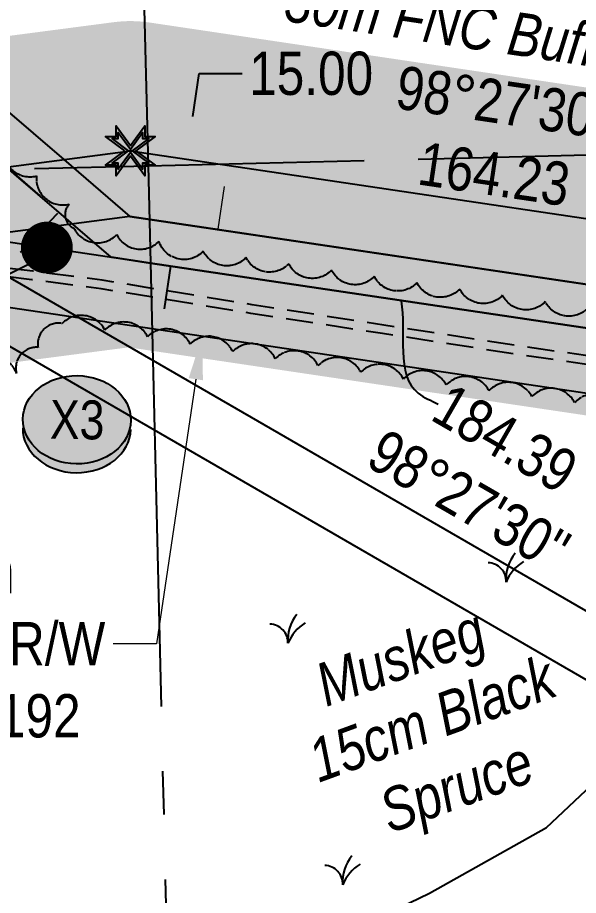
# Model space of a CAD drawing. Extents: x 616011 to 624727, y 5824635 to 5831187.
# Drawn here: x 619391.1 to 619520.8, y 5828610.7 to 5828813.6 of the extents above; entities that cross this region are included whole.
import ezdxf
from ezdxf.enums import TextEntityAlignment as Align

# ---------------------------------------------------------------- set-up
doc = ezdxf.new("R2010")
doc.units = 0
doc.header["$LTSCALE"] = 5
doc.header["$PDSIZE"] = 0.5
for name, pattern in [('0', [1, 1, 0]), ('foc-ACCESSROAD', [3.75, 2.5, -1.25]), ('foc-QUARTERLINE', [33, 25, -3, 2, -3]), ('foc-TOPO', [1, 0.2, -0.8]), ('foc-UNSURVEYED', [12.5, 10, -2.5]), ('UG_PIPE', [1.875, 1.25, -0.625])]:
    doc.linetypes.add(name, pattern=pattern)
doc.layers.get('Defpoints').update_dxf_attribs({"color": 9})
for name, color, linetype in [('AS-PIPE-UG', 44, 'UG_PIPE'), ('C-RW', 13, 'Continuous'), ('C-WS', 13, 'foc-ACCESSROAD'), ('F-RW', 190, 'Continuous'), ('L-BD', 7, 'Continuous'), ('L-MON', 1, 'Continuous'), ('L-QSEC', 8, 'foc-QUARTERLINE'), ('L-USEC', 7, 'foc-UNSURVEYED'), ('P-BUFFER-H 30m', 51, 'Continuous'), ('P-BUFFER-T', 40, 'Continuous'), ('P-CROSSINGS', 250, 'Continuous'), ('P-PROPOSED', 10, 'Continuous'), ('P-PROPOSED-H', 21, 'Continuous'), ('P-TXT', 4, 'Continuous'), ('T-BUSH', 110, '0'), ('T-BUSH-T', 110, 'Continuous'), ('T-GENERAL', 48, 'foc-TOPO'), ('T-WATER', 160, 'Continuous')]:
    doc.layers.add(name, color=color, linetype=linetype)
doc.layers.add('C-RW-T', color=13, linetype='Continuous', lineweight=9)
doc.layers.add('T-TEXT', color=48, linetype='Continuous', lineweight=18)
doc.styles.add('80CG', font='ARIALN.TTF', dxfattribs={"height": 10})
doc.styles.add('80L', font='ARIALN.TTF', dxfattribs={"height": 10})
doc.styles.add('80LS', font='ARIALNI.TTF', dxfattribs={"height": 10})
doc.styles.add('Crossing', font='ARIALN.TTF', dxfattribs={"height": 10})
doc.styles.add('foc-LtypeFont', font='ARIALN.TTF', dxfattribs={"height": 7.349999999999999})
doc.linetypes.add('foc-TOPO-flowdirection-NOLINE', pattern='A,0,[">",foc-LtypeFont,S=0.3,R=0,X=0,Y=-0.945],-20,[">",foc-LtypeFont,S=0.3,R=0,X=0,Y=-0.945],0', length=20)
doc.dimstyles.new('Compass 5 000', dxfattribs={"dimscale": 5, "dimtxt": 9, "dimasz": 2, "dimexe": 0.2, "dimexo": 0.0625, "dimgap": 0.5, "dimtad": 0, "dimtih": 1, "dimtoh": 1, "dimzin": 0, "dimdsep": 46, "dimtxsty": '80CG', "dimcen": 0.1, "dimse1": 1, "dimse2": 1, "dimclrd": 256, "dimclrt": 256, "dimaunit": 1, "dimadec": 4, "dimazin": 0, "dimtfac": 0.06, "dimtofl": 0, "dimtmove": 0, "dimatfit": 1, "dimfxl": 0.2, "dimtolj": 1, "dimtzin": 0, "dimlwd": -1, "dimarcsym": 0})

# ---------------------------------------------------------------- blocks, each defined once
blk = doc.blocks.new('MUSK')
at = {"layer": 'T-GENERAL', "linetype": 'Continuous'}
for centre, radius, start, end in [((1.858568947667663, 0.152382358736304), 1.864805329382717, 140.7320444713587, 184.6871443744655), ((-0.8552348174525832, 0.03298255978506859), 0.8558705756317162, 357.7914540072421, 88.28967234471662), ((1.91339640212027, -0.8037464017165803), 2.075353962563724, 122.4427060075816, 157.2145420303476)]:
    blk.add_arc(centre, radius, start, end, dxfattribs=at)
blk = doc.blocks.new('*D180')
at = {"layer": 'C-RW-T', "transparency": 16777216}
for p, q in [((619437.445698035, 5828764.650920112), (619438.9152378383, 5828774.542353413)), ((619432.299059099, 5828730.009030422), (619423.2062524478, 5828668.805590875)), ((619423.2062524478, 5828668.805590875), (619413.2062524478, 5828668.805590875))]:
    blk.add_line(p, q, dxfattribs=at)
for points in [[(619435.797125818, 5828764.895843413), (619439.0942702519, 5828764.405996812), (619435.9761582315, 5828754.759486809)], [(619430.6504868821, 5828730.253953723), (619433.947631316, 5828729.764107122), (619433.7685989024, 5828739.900463724)]]:
    blk.add_solid(points, dxfattribs=at)
at = {"layer": 'Defpoints', "color": 0, "transparency": 16777216}
for p in [(619401.1250781144, 5828759.937204523), (619398.9175187852, 5828745.078181437), (619433.7685989024, 5828739.900463724)]:
    blk.add_point(p, dxfattribs=at)
at = {"layer": 'C-RW-T', "transparency": 16777216, "insert": (619374.1203042903, 5828668.805590875), "char_height": 10, "attachment_point": 5, "style": '80CG'}
blk.add_mtext('\\A1;Canlin\\P15.00 P/L R/W\\PPLA 120192', dxfattribs=at)
blk = doc.blocks.new('*D209')
at = {"layer": 'C-RW-T', "transparency": 16777216}
for p, q in [((619614.3822120377, 5828568.24653593), (619521.5097282869, 5828565.9734905)), ((619639.3673113369, 5828568.858043918), (619649.3643175764, 5828569.10271972))]:
    blk.add_line(p, q, dxfattribs=at)
for points in [[(619639.3265320368, 5828570.524211626), (619639.4080906371, 5828567.191876212), (619629.3703050974, 5828568.613368117)], [(619614.3414327375, 5828569.912703637), (619614.4229913378, 5828566.580368224), (619624.3792182773, 5828568.49121173)]]:
    blk.add_solid(points, dxfattribs=at)
at = {"layer": 'Defpoints', "color": 0, "transparency": 16777216}
for p in [(619622.293497724, 5828653.709943249), (619627.2845845441, 5828653.832099637), (619629.3703050974, 5828568.613368117)]:
    blk.add_point(p, dxfattribs=at)
at = {"layer": 'C-RW-T', "transparency": 16777216, "insert": (619482.7750761723, 5828565.9734905), "char_height": 10, "attachment_point": 5, "style": '80CG'}
blk.add_mtext('\\A1;Canlin\\P5.00 P/L R/W\\PPlan 842 1353\\PPLA 830562', dxfattribs=at)
blk = doc.blocks.new('*D148')
at = {"layer": 'Defpoints', "color": 0, "transparency": 16777216}
for p in [(619428.3343036295, 5828781.128419043), (619430.1058917067, 5828780.864982473), (619426.1288842828, 5828766.297165251)]:
    blk.add_point(p, dxfattribs=at)
at = {"layer": 'P-TXT', "transparency": 16777216}
for p, q in [((619431.5767271444, 5828790.756223199), (619433.047562582, 5828800.647463926)), ((619433.047562582, 5828800.647463926), (619443.0475625822, 5828800.647463927)), ((619426.4296369222, 5828756.142487954), (619424.9588014844, 5828746.251247228))]:
    blk.add_line(p, q, dxfattribs=at)
for points in [[(619429.9281870233, 5828791.001362439), (619433.2252672655, 5828790.51108396), (619430.1058917067, 5828780.864982473)], [(619424.781096801, 5828756.387627195), (619428.0781770432, 5828755.897348715), (619427.90047236, 5828766.033728682)]]:
    blk.add_solid(points, dxfattribs=at)
at = {"layer": 'P-TXT', "transparency": 16777216, "insert": (619458.9854889124, 5828800.647463925), "char_height": 10, "attachment_point": 5, "style": '80CG'}
blk.add_mtext('\\A1;15.00', dxfattribs=at)
blk = doc.blocks.new('xing2')
h = blk.add_hatch(color=50)
h.dxf.hatch_style = 1
edge = h.paths.add_edge_path()
edge.add_ellipse((0, 0), major_axis=(-12.5, 0), ratio=0.8162973455633619, start_angle=0, end_angle=360)
h = blk.add_hatch(color=250)
h.dxf.hatch_style = 1
edge = h.paths.add_edge_path()
edge.add_ellipse((0, -2.047489049626165), major_axis=(-12.5, 0), ratio=0.8162973455633619, start_angle=0, end_angle=180)
edge.add_line((12.5, -2.047489049626165), (12.5, 0))
edge.add_ellipse((0, 0), major_axis=(-12.5, 0), ratio=0.8162973455633619, start_angle=0, end_angle=180, ccw=False)
edge.add_line((-12.5, 0), (-12.5, -2.047489049626165))
at = {"color": 250}
blk.add_ellipse((0, 0), major_axis=(-12.5, 0), ratio=0.8162973455633619, dxfattribs=at)
blk.add_ellipse((0, -2.047489049626165), major_axis=(-12.5, 0), ratio=0.8162973455633619, start_param=0, end_param=3.141592653589793, dxfattribs=at)
at = {"color": 250, "style": 'Crossing'}
blk.add_attdef('CROSSING', text='', height=9, dxfattribs=at).set_placement((0.08916442567715421, 0.0199513138486509), align=Align.MIDDLE_CENTER)
at = {"color": 250, "style": 'Crossing', "flags": 1}
for tag, p in [('OWNER', (0.08916442567715421, -12.49201765665748)), ('DESCRIPTION', (0.08916442567715421, -25.770021277247)), ('LOCATION', (0.08916442567715421, -39.30337514164421)), ('DWG_REF', (0.08916442567715421, -52.83672900604233))]:
    blk.add_attdef(tag, text='', height=9, dxfattribs=at).set_placement(p, align=Align.MIDDLE_CENTER)
blk = doc.blocks.new('TEMP')
h = blk.add_hatch(color=255)
h.dxf.hatch_style = 1
h.paths.add_polyline_path([(-5.274161e-10, 0.2514284397220763), (-0.6656854269836912, 1.152061669657268), (-0.6656854269836914, 0.6656854303339061), (-1.152061663105632, 0.6656854303339061), (-0.2514284404497629, 5.273253e-10), (-1.152061661774314, -0.665685419564579), (-0.6656854224511335, -0.6656854195645793), (-0.6656854224511335, -1.152061655686338), (-5.273251e-10, -0.2514284436956587), (0.6656854183820542, -1.152061663420681), (0.6656854183820542, -0.6656854208922597), (1.152061656810019, -0.6656854053035205), (0.2514284429676993, 5.273253e-10), (1.152061671303363, 0.6656854258011663), (0.6656854287749412, 0.6656854258011663), (0.6656854131859291, 1.15206166422904)])
h.paths.add_polyline_path([(0.5656854229146121, 0.8485281473411305), (0.5656854319800914, 0.5656854258011663), (0.8485281444547581, 0.5656854258011663), (0.0831890339399251, 0), (0.8485281399220186, -0.5656854150320215), (0.5656854183820542, -0.5656854240973189), (0.5656854183820542, -0.8485281365719859), (0, -0.08318903609469999), (-0.5656854224511337, -0.8485281320390644), (-0.5656854224511337, -0.5656854195645792), (-0.8485281349258001, -0.5656854195645794), (-0.0831890328488955, 0), (-0.8485281394583584, 0.5656854303339058), (-0.5656854269836913, 0.5656854303339061), (-0.5656854269836913, 0.8485281428085727), (0, 0.0831890306941206)], flags=16)
h = blk.add_hatch(color=1)
h.dxf.hatch_style = 1
h.paths.add_polyline_path([(0, 0.0831890306941205), (-0.5656854269836911, 0.8485281428085727), (-0.5656854269836912, 0.5656854303339061), (-0.8485281394583578, 0.5656854303339061), (-0.0831890328488953, -1e-16), (-0.8485281349258001, -0.5656854195645793), (-0.5656854224511337, -0.5656854195645793), (-0.5656854224511337, -0.848528132039064), (0, -0.08318903609469999), (0.5656854183820542, -0.8485281365719856), (0.5656854183820542, -0.5656854240973191), (0.8485281399220184, -0.5656854150320213), (0.0831890339399251, -1e-16), (0.8485281444547581, 0.5656854258011663), (0.5656854319800914, 0.5656854258011663), (0.5656854229146121, 0.8485281473411308)])
at = {"color": 1}
for p, q in [((-0.0831890328488953, 0), (0.0831890339399252, 0)), ((0, 0.0831890306941205), (0, -0.08318903609469999))]:
    blk.add_line(p, q, dxfattribs=at)
at = {"color": 255, "flags": 128}
blk.add_lwpolyline([(-0.251428440449763, 5.27325e-10), (-1.152061663105632, 0.6656854303339061), (-0.6656854269836914, 0.6656854303339061), (-0.6656854269836914, 1.152061669657268), (-5.274159999999999e-10, 0.2514284397220763), (0.6656854131859291, 1.15206166422904), (0.6656854287749412, 0.6656854258011663), (1.152061671303363, 0.6656854258011663), (0.2514284429676991, 5.27325e-10), (1.152061656810019, -0.6656854053035204), (0.6656854183820542, -0.6656854208922596), (0.6656854183820542, -1.152061663420681), (-5.27325e-10, -0.2514284436956586), (-0.6656854224511335, -1.152061655686338), (-0.6656854224511335, -0.6656854195645793), (-1.152061661774314, -0.6656854195645793)], close=True, dxfattribs=at)
at = {"color": 1, "flags": 128}
blk.add_lwpolyline([(-0.0831890328488953, 0), (-0.8485281394583578, 0.5656854303339061), (-0.5656854269836913, 0.5656854303339061), (-0.5656854269836913, 0.8485281428085727), (0, 0.0831890306941205), (0.5656854229146121, 0.8485281473411305), (0.5656854319800914, 0.5656854258011663), (0.8485281444547581, 0.5656854258011663), (0.0831890339399252, 0), (0.8485281399220184, -0.5656854150320214), (0.5656854183820542, -0.5656854240973189), (0.5656854183820542, -0.8485281365719856), (0, -0.08318903609469999), (-0.5656854224511335, -0.848528132039064), (-0.5656854224511335, -0.5656854195645792), (-0.8485281349258001, -0.5656854195645792)], close=True, dxfattribs=at)
blk = doc.blocks.new('fdia')
at = {"color": 255, "const_width": 1}
blk.add_lwpolyline([(-0.5, 0, 1), (0.5, 0, 1)], format="xyb", close=True, dxfattribs=at)
blk = doc.blocks.new('Fdiaa')
blk.add_blockref('fdia', (0, 0))
blk = doc.blocks.new('fdib')
at = {"color": 1, "const_width": 1.6}
blk.add_lwpolyline([(-0.3999999999996362, 0, 0.9999999999999998), (0.3999999999996362, 0, 1)], format="xyb", close=True, dxfattribs=at)
at = {"color": 1}
blk.add_circle((0, 0), 0.8, dxfattribs=at)
blk = doc.blocks.new('Fdibb')
blk.add_blockref('fdib', (0, 0))
blk = doc.blocks.new('fdicc')
for name in ['Fdibb', 'Fdiaa']:
    blk.add_blockref(name, (0, 0))
blk = doc.blocks.new('FDI')
blk.add_blockref('fdicc', (0, 0))

msp = doc.modelspace()

# ---------------------------------------------------------------- hatches: boundary and pattern name
at = {"layer": 'P-BUFFER-H 30m'}
h = msp.add_hatch(color=256, dxfattribs=at)
h.dxf.hatch_style = 1
edge = h.paths.add_edge_path()
edge.add_arc((620442.5589999972, 5827172.288000003), 29.98866210112522, 20.569543911057224, 25.754351461410295, ccw=False)
edge.add_line((620470.6357777726, 5827182.824337336), (620701.6150980155, 5827016.740556407))
edge.add_arc((620684.1079498407, 5826992.39266908), 29.98866209944737, 24.275733362834217, 54.282287055206325, ccw=False)
edge.add_line((620711.4449390064, 5827004.721857125), (620722.3606543603, 5826980.518901402))
edge.add_line((620722.3606543601, 5826980.518901402), (620783.555989059, 5826936.506279555))
edge.add_line((620783.5559890592, 5826936.506279557), (620800.0470657081, 5826934.853196885))
edge.add_arc((620797.0559611813, 5826905.01407578), 29.98866209944471, 54.2757333632228, 84.27573336280938, ccw=False)
edge.add_line((620814.5658942387, 5826929.359960419), (621271.3499330585, 5826600.833884639))
edge.add_arc((621253.8399999985, 5826576.488000001), 29.98866210036165, 47.37713335702199, 54.27573335803271, ccw=False)
edge.add_line((621274.1474130404, 5826598.554463925), (621283.7031397062, 5826589.760481846))
edge.add_line((621283.7031397062, 5826589.760481847), (621287.0877085455, 5826593.438225833))
edge.add_arc((621309.1541724708, 5826573.130812792), 29.98866209999963, 47.377133373410686, 137.3771333609817, ccw=False)
edge.add_line((621329.4615855063, 5826595.197276722), (621340.4948174678, 5826585.043570207))
edge.add_arc((621320.187404432, 5826562.977106279), 29.98866210018021, -42.622866634443426, 47.37713337308338, ccw=False)
edge.add_line((621342.2538683589, 5826542.669693239), (621308.4081799603, 5826505.89225336))
edge.add_arc((621286.3417160333, 5826526.1996664), 29.98866210056801, 227.3771333617214, 317.3771333643984, ccw=False)
edge.add_line((621266.0343029931, 5826504.133202473), (621225.3739472603, 5826541.552276096))
edge.add_line((621225.3739472602, 5826541.552276098), (620780.5762517846, 5826861.45759019))
edge.add_line((620780.5762517846, 5826861.457590188), (620764.0851751369, 5826863.11067286))
edge.add_arc((620767.076279664, 5826892.949793964), 29.98866209946792, 234.2757333632228, 264.27573336236696, ccw=False)
edge.add_line((620749.5663466067, 5826868.603909325), (620668.8006315214, 5826926.691848437))
edge.add_arc((620686.3105645797, 5826951.037733076), 29.98866210016618, 204.2757333624685, 234.2757333615983, ccw=False)
edge.add_line((620658.9735754135, 5826938.70854503), (620648.0589937087, 5826962.908987161))
edge.add_line((620648.0589937086, 5826962.908987161), (620401.2046496448, 5827140.407573435))
edge.add_arc((620418.7117978209, 5827164.755460762), 29.9886621000588, 144.3685528532402, 234.2822870535816, ccw=False)
edge.add_line((620394.3375789493, 5827182.22593039), (620396.2155658084, 5827184.84603527))
edge.add_arc((620425.3635880145, 5827191.896755517), 29.98866210019062, 186.1537539648148, 193.5982758404233, ccw=False)
edge.add_line((620395.5477262435, 5827188.682064024), (620380.4278903637, 5827328.916651907))
edge.add_arc((620410.2437521346, 5827332.1313434), 29.98866209999332, 183.8968223871859, 186.1537539630702, ccw=False)
edge.add_line((620380.3244223394, 5827330.093315148), (620376.3227402829, 5827388.840118635))
edge.add_line((620376.3227402829, 5827388.840118635), (619935.2512848602, 5827797.8543011))
edge.add_line((619935.2512848603, 5827797.8543011), (619913.661312448, 5827802.778591951))
edge.add_arc((619920.3299387872, 5827832.016397568), 29.98866209983897, 227.1516340836116, 257.1516340838974, ccw=False)
edge.add_line((619899.9358361606, 5827810.030028323), (619641.2824598566, 5828049.951565282))
edge.add_arc((619661.6765624685, 5828071.937934543), 29.98866210012301, 225.3861134908948, 227.1516341222949, ccw=False)
edge.add_line((619640.6147572824, 5828050.590330067), (619533.7241345643, 5828156.049913497))
edge.add_arc((619554.7859397662, 5828177.397517956), 29.98866210062965, 152.6302058024293, 225.3861134493823, ccw=False)
edge.add_line((619528.154272234, 5828191.184255749), (619477.2923895427, 5828240.444096365))
edge.add_arc((619498.1556022407, 5828261.985828201), 29.98866210031622, 136.2866493438115, 225.9167083229352, ccw=False)
edge.add_line((619476.4796130919, 5828282.709518725), (619568.6587511281, 5828379.124488514))
edge.add_line((619568.6587511279, 5828379.124488514), (619565.3432461505, 5828517.433641012))
edge.add_line((619565.3432461505, 5828517.433641012), (619555.5687919382, 5828550.701801501))
edge.add_arc((619584.3412897969, 5828559.15539373), 29.98866210009633, 181.3732140241336, 196.3732140217065, ccw=False)
edge.add_line((619554.3612403608, 5828558.436721093), (619550.5487649016, 5828717.477426258))
edge.add_line((619550.5487649015, 5828717.477426257), (619416.7777250957, 5828737.36928728))
edge.add_line((619416.7777250959, 5828737.36928728), (619293.6776936892, 5828721.268447814))
edge.add_arc((619289.7884597437, 5828751.003842781), 29.98866209946777, 187.4516873752299, 277.4516873726709, ccw=False)
edge.add_line((619260.0530647765, 5828747.114608834), (619258.1084478039, 5828761.98230631))
edge.add_arc((619287.8438427709, 5828765.871540256), 29.98866210000039, 97.45168737619832, 187.4516873770224, ccw=False)
edge.add_line((619283.9546088238, 5828795.606935223), (619413.2873334965, 5828812.522978337))
edge.add_arc((619417.1765674453, 5828782.78758337), 29.98866210084365, 81.5420487317316, 97.45168737905402, ccw=False)
edge.add_line((619421.5874061382, 5828812.450090962), (619599.0224108867, 5828786.065363294))
edge.add_arc((619594.6115721923, 5828756.402855705), 29.98866209925521, 1.3732140205772794, 81.54204872812949, ccw=False)
edge.add_line((619624.5916216283, 5828757.12152834), (619629.1694413822, 5828566.15382525))
edge.add_line((619629.1694413822, 5828566.153825251), (619638.9438955914, 5828532.885664773))
edge.add_arc((619610.1713977328, 5828524.432072547), 29.9886620998339, 1.3732140205772794, 16.373214019999978, ccw=False)
edge.add_line((619640.1514471689, 5828525.15074518), (619644.0563550147, 5828362.254143212))
edge.add_arc((619614.0763055786, 5828361.535470577), 29.98866210003748, -43.713350656188425, 1.3732140223553984, ccw=False)
edge.add_line((619635.7522947277, 5828340.811780052), (619561.5550573005, 5828263.205018291))
edge.add_line((619561.5550573003, 5828263.205018291), (619611.9457889862, 5828214.401488417))
edge.add_arc((619591.0825762885, 5828192.859756581), 29.98866210007334, -28.180009295721504, 45.91670832341441, ccw=False)
edge.add_line((619617.5166304819, 5828178.697813444), (619692.7758750595, 5828104.446130923))
edge.add_line((619692.7758750595, 5828104.446130924), (619942.0842479031, 5827873.19282643))
edge.add_line((619942.0842479031, 5827873.192826429), (619963.6709375255, 5827868.269284325))
edge.add_arc((619957.0023111833, 5827839.031478709), 29.98866209960413, 47.159637130236376, 77.15163407786582, ccw=False)
edge.add_line((619977.3933425654, 5827861.020696377), (620440.3804587905, 5827431.683693252))
edge.add_arc((620419.9894274096, 5827409.694475581), 29.98866210016818, 3.8968223853963195, 47.15963713444859, ccw=False)
edge.add_line((620449.9087572049, 5827411.732503832), (620455.062558489, 5827336.071982337))
edge.add_line((620455.0625584889, 5827336.071982337), (620470.2153206449, 5827195.494157063))
edge.add_arc((620440.3993666361, 5827192.280321179), 29.98866210004494, -13.423625206997883, 6.152109781777085, ccw=False)
at = {"layer": 'P-PROPOSED-H'}
h = msp.add_hatch(color=256, dxfattribs=at)
h.dxf.hatch_style = 1
h.paths.add_polyline_path([(620425.3635880142, 5827191.896755516), (620410.2437521344, 5827332.131343399), (620405.4338650334, 5827402.743023267), (619949.7519690754, 5827825.305752839), (619920.3299387879, 5827832.016397568), (619661.6765624839, 5828071.937934531), (619554.7859397656, 5828177.397517955), (619569.7846249584, 5828192.612968687), (619498.1556022402, 5828261.985828201), (619598.9371207614, 5828367.398476555), (619595.228680539, 5828522.099262033), (619584.3412897965, 5828559.155393732), (619579.9239697614, 5828743.427712555), (619417.0436199943, 5828767.648151341), (619289.7884597434, 5828751.003842785), (619287.8438427706, 5828765.871540256), (619417.1765674433, 5828782.787583371), (619594.6115721923, 5828756.402855704), (619599.2840069936, 5828561.488204229), (619610.1713977325, 5828524.432072549), (619614.0763055782, 5828361.535470577), (619519.2887539266, 5828262.392224898), (619591.0825762879, 5828192.859756581), (619575.9859999989, 5828177.545000006), (619672.0430000068, 5828082.773999992), (619927.5813751586, 5827845.741873856), (619957.0023111842, 5827839.031478708), (620419.9894274093, 5827409.694475581), (620425.1833445014, 5827333.445032863), (620440.3993666358, 5827192.280321178)])

# ---------------------------------------------------------------- linework, layer by layer
at = {"layer": 'AS-PIPE-UG', "flags": 128}
for points in [[(619617.2529999989, 5828722.01400001), (619601.0579999988, 5828723.95), (619583.1079999988, 5828725.516), (619558.5189999988, 5828729.069000009), (619538.3569999988, 5828733.202), (619508.0979999988, 5828737.535), (619475.7819999988, 5828742.511), (619445.3369999989, 5828747.198000009), (619410.6709999988, 5828752.886), (619394.6039999989, 5828754.965), (619382.9099999989, 5828756.394), (619374.8079999988, 5828757.333)], [(619617.0156938217, 5828720.028889701), (619600.8524150623, 5828721.961097651), (619582.8779810218, 5828723.529229326), (619558.1750097477, 5828727.098697666), (619538.014256578, 5828731.231442076), (619507.8041659195, 5828735.55743841), (619475.4777432637, 5828740.535043283), (619445.0230388381, 5828745.223537272), (619410.3807852559, 5828750.907640956), (619394.3544682609, 5828752.981376752), (619382.6736632545, 5828754.408764338), (619374.5778336447, 5828755.347049199)]]:
    msp.add_lwpolyline(points, dxfattribs=at)
at = {"layer": 'C-RW'}
for points in [[(619365.6822315917, 5828765.179496752), (619397.854, 5828760.424000007), (619415.4524358584, 5828757.805035015), (619421.7861110957, 5828756.862469788), (619605.2502782835, 5828729.55968935), (619620.8020381167, 5828727.314184041), (619625.568, 5828726.539), (619624.1739457696, 5828784.319532258), (619620.5302565742, 5828935.65850322)], [(619628.638597733, 5828600.338642882), (619628.2501986596, 5828616.399732481), (619625.953049899, 5828711.391493818), (619620.9142407742, 5828712.102548324), (619605.9026739188, 5828714.378290928), (619422.1552220898, 5828741.622716299), (619363.4768122443, 5828750.348242955)]]:
    msp.add_lwpolyline(points, dxfattribs=at)
at = {"layer": 'C-RW-T'}
for q in [(619636.2457376631, 5828725.002817473), (619620.5489999991, 5828727.293000007)]:
    msp.add_line((619397.854, 5828760.424000007), q, dxfattribs=at)
at = {"layer": 'C-WS', "flags": 128}
msp.add_lwpolyline([(619380.64976807, 5828747.794610636), (619320.8398921897, 5828685.463362698), (619235.074999999, 5828758.937999996), (619312.3569164547, 5828844.359011685), (619400.6029999994, 5828768.588999996), (619380.64976807, 5828747.794610636)], close=True, dxfattribs=at)
at = {"layer": 'F-RW'}
for points in [[(618501.2613053482, 5829412.621164897), (618640.9939999987, 5829170.66400001), (619330.5788066935, 5828771.461049749), (619608.1041720106, 5828611.132900507), (619705.7451512766, 5828554.7250926), (619741.3858235324, 5828534.135252048), (619784.0839999988, 5828512.017), (620051.5119999988, 5828366.274), (620131.5689999986, 5828322.641), (620337.9297918708, 5828210.165921926), (620337.5395179874, 5828225.998249711), (620138.1323534359, 5828334.683316286), (620058.0749464056, 5828378.316538119), (619790.7145753207, 5828524.022681681), (619748.2444014796, 5828546.007336637), (619715.7539772176, 5828564.777259108), (619607.7079692719, 5828627.196117536), (619352.927860566, 5828774.384188965), (618651.0334744487, 5829180.703784998), (618500.9305134226, 5829440.617808549)], [(619600.8377465921, 5828913.588184476), (619603.949167392, 5828783.823431181), (619605.2502782835, 5828729.55968935), (619421.7861110957, 5828756.862469788), (619412.7201926194, 5828758.184914185), (619317.4228633838, 5828840.009279176)], [(619316.5314351432, 5828853.927103104), (619401.7598217825, 5828780.77115377), (619417.0436199921, 5828767.648151341), (619594.9762639459, 5828741.189424324), (619591.1415245098, 5828901.15889054)]]:
    msp.add_lwpolyline(points, dxfattribs=at)
at = {"layer": 'L-QSEC'}
for p, q in [((619402.5296135758, 5829543.4690846), (619421.241657243, 5828779.341731057)), ((619421.241657243, 5828779.341731057), (619439.9912534946, 5828005.21354505))]:
    msp.add_line(p, q, dxfattribs=at)
at = {"layer": 'L-USEC'}
for p, q in [((619421.2416572468, 5828779.341731063), (619822.3338241832, 5828789.180269228)), ((619020.1339511876, 5828769.503727823), (619421.241657243, 5828779.341731057))]:
    msp.add_line(p, q, dxfattribs=at)
at = {"layer": 'P-PROPOSED', "flags": 128}
msp.add_lwpolyline([(619920.3299387879, 5827832.016397568), (619661.6765624839, 5828071.937934531), (619554.7859397656, 5828177.397517955), (619569.7846249584, 5828192.612968687), (619498.1556022402, 5828261.985828201), (619598.9371207614, 5828367.398476555), (619595.228680539, 5828522.099262033), (619584.3412897965, 5828559.155393732), (619579.9239697614, 5828743.427712555), (619417.0436199943, 5828767.648151341), (619289.7884597434, 5828751.003842785), (619287.8438427706, 5828765.871540256), (619417.1765674433, 5828782.787583371), (619594.6115721923, 5828756.402855704), (619599.2840069936, 5828561.488204229), (619610.1713977325, 5828524.432072549), (619614.0763055782, 5828361.535470577), (619519.2887539266, 5828262.392224898), (619591.0825762879, 5828192.859756581), (619575.9859999989, 5828177.545000006), (619672.0430000068, 5828082.773999992), (619927.5813751586, 5827845.741873856)], dxfattribs=at)
at = {"layer": 'T-BUSH', "flags": 128}
for points in [[(619227.4762422848, 5828885.935126083, 0.5205670499909566), (619235.8465377034, 5828880.470502315, 0.52056705), (619244.2168331222, 5828875.005878522, 0.52056705), (619252.5871285409, 5828869.541254741, 0.52056705), (619260.9574239595, 5828864.07663096, 0.52056705), (619269.3277193782, 5828858.612007177, 0.52056705), (619277.698014797, 5828853.14738341, 0.52056705), (619286.0683102156, 5828847.682759616, 0.52056705), (619294.2484249641, 5828843.691892015, 0.52056705), (619300.95725083, 5828851.102399013, 0.52056705), (619307.6660766961, 5828858.512905997, 0.52056705), (619314.788725006, 5828859.355275437, 0.52056705), (619322.37459812, 5828852.84539928, 0.52056705), (619329.9604712343, 5828846.335523141, 0.52056705), (619337.5463443486, 5828839.825646969, 0.52056705), (619345.1322174631, 5828833.315770827, 0.52056705), (619344.5832020979, 5828823.47909824, 0.52056705), (619349.9392632708, 5828816.055839371, 0.52056705), (619357.5224543662, 5828809.542839208, 0.52056705), (619365.1056454618, 5828803.029839032, 0.52056705), (619372.6888365577, 5828796.516838846, 0.52056705), (619380.2720276528, 5828790.003838671, 0.52056705), (619387.8552187484, 5828783.490838498, 0.52056705), (619395.438409844, 5828776.977838323, 0.52056705), (619403.0216009396, 5828770.464838162, 0.52056705), (619404.1082604354, 5828764.899856141, 0.52056705), (619413.9959191355, 5828763.430787086, 0.5132394319312473), (619423.7853413278, 5828761.860393927, 0.5132394319312473)], [(619600.9390754245, 5828783.314205092, -0.5205670501031522), (619601.3817251164, 5828773.327789848, -0.52056705), (619601.8243748086, 5828763.341374598, -0.52056705), (619602.0134258704, 5828753.346978508, -0.52056705), (619601.1959159105, 5828744.31218059, -0.52056705), (619591.2026890597, 5828744.228753017, -0.52056705), (619582.6645331904, 5828749.134290994, -0.52056705), (619574.6014044409, 5828755.042791909, -0.52056705), (619566.6503020579, 5828761.096873812, -0.52056705), (619558.8734671931, 5828767.37742058, -0.52056705), (619551.0966323277, 5828773.657967353, -0.52056705), (619545.4584700355, 5828766.112592672, -0.52056705), (619550.1395919075, 5828759.538294864, -0.52056705), (619558.133589674, 5828753.536592772, -0.52056705), (619566.1275874394, 5828747.53489068, -0.52056705), (619574.1215852053, 5828741.533188588, -0.52056705), (619572.4558621498, 5828739.167871241, -0.52056705), (619562.535037582, 5828740.348225049, -0.52056705), (619552.656167764, 5828741.875431458, -0.52056705), (619542.7772979459, 5828743.402637858, -0.52056705), (619532.8984281279, 5828744.929844267, -0.52056705), (619523.0195583099, 5828746.457050666, -0.52056705), (619513.1334928166, 5828747.936563991, -0.52056705), (619503.2437847079, 5828749.391933976, -0.52056705), (619493.354076599, 5828750.847303966, -0.52056705), (619483.4643684904, 5828752.302673961, -0.52056705), (619473.5746603817, 5828753.758043946, -0.52056705), (619463.6849522729, 5828755.213413935, -0.52056705), (619453.7952441642, 5828756.66878393, -0.52056705), (619443.9055360556, 5828758.124153915, -0.52056705), (619434.0158279468, 5828759.579523905, -0.5680430965588888), (619423.7853413275, 5828761.860393927)], [(619580.0863995922, 5828672.355840284, 0.52056705), (619584.8858672068, 5828681.124508307, 0.52056705), (619593.4050070146, 5828684.871996383, 0.52056705), (619601.877449428, 5828690.004551027, 0.52056705), (619603.8615915958, 5828698.387053836, 0.52056705), (619601.6240587482, 5828706.551971221, 0.52056705), (619591.6279470577, 5828706.598654749, 0.52056705), (619584.3875487976, 5828709.862493162, 0.52056705), (619579.2886300918, 5828716.097164729, 0.52056705), (619569.3714331503, 5828717.351610066, 0.52056705), (619559.4569767026, 5828718.625104809, 0.52056705), (619549.5883402018, 5828720.217097867, 0.52056705), (619539.7144461966, 5828721.774521541, 0.52056705), (619529.8187213667, 5828723.188402145, 0.52056705), (619519.9229965371, 5828724.602282754, 0.52056705), (619510.0230375635, 5828725.985731959, 0.52056705), (619500.1172077291, 5828727.326986442, 0.52056705), (619490.2113778949, 5828728.668240916, 0.52056705), (619480.3087556552, 5828730.031297284, 0.52056705), (619470.4363750129, 5828731.59990454, 0.52056705), (619460.5639943692, 5828733.168511796, 0.52056705), (619450.6916137261, 5828734.737119055, 0.52056705), (619440.8373777035, 5828736.414787612, 0.52056705), (619430.9889143223, 5828738.127153612, 0.52056705), (619421.1372100573, 5828739.819818366, 0.52056705), (619411.259186472, 5828741.352488698, 0.52056705), (619401.3811628865, 5828742.885159018, 0.52056705), (619395.8195923019, 5828737.366583395, 0.52056705), (619390.8510725377, 5828731.291256904, 0.52056705), (619381.2032570713, 5828733.907377125, 0.52056705), (619371.4743720865, 5828733.910458958, 0.52056705), (619364.4625951714, 5828726.835311899, 0.52056705), (619357.5093012596, 5828719.653659439, 0.52056705), (619349.0684786922, 5828711.766273508, 0.52056705)]]:
    msp.add_lwpolyline(points, format="xyb", dxfattribs=at)
at = {"layer": 'T-WATER', "linetype": 'foc-TOPO-flowdirection-NOLINE', "flags": 128}
msp.add_lwpolyline([(618505.4943579701, 5828489.749685304), (618509.4891096595, 5828499.373556362), (618517.9151655505, 5828511.688129828), (618529.5108957145, 5828521.974415448), (618537.5098149533, 5828526.448445561), (618545.5108616287, 5828530.924642692), (618554.447139907, 5828535.922563336), (618564.963088421, 5828545.69312771), (618572.7241453533, 5828558.179716051), (618579.7828232908, 5828591.34563084), (618588.5878752345, 5828602.407307691), (618620.6418942162, 5828630.828374755), (618657.8540307593, 5828654.290411045), (618702.3660676007, 5828670.196111945), (618720.499033396, 5828671.997374589), (618738.6900475139, 5828670.906740464), (618756.0890379262, 5828673.710629384), (618813.2192416827, 5828678.069652732), (618863.0041642791, 5828688.965096749), (618877.8162416787, 5828694.547401709), (618890.9061410557, 5828702.263418208), (618937.7120344782, 5828736.443637788), (618951.85984741, 5828742.073151342), (618973.8461038049, 5828744.555202572), (618988.1330960044, 5828741.833136214), (619034.7148540375, 5828725.596047588), (619062.2959821903, 5828714.670905247), (619102.5300621984, 5828698.732074793), (619126.7240673375, 5828691.423634388), (619147.951095546, 5828672.989716674), (619155.3111127047, 5828660.288756481), (619157.328004571, 5828642.994465678), (619167.2411066523, 5828632.440128759), (619200.2270324338, 5828604.626374017), (619215.5278934957, 5828599.512402896), (619228.4509337385, 5828592.616409552), (619245.608947289, 5828595.714103207), (619260.6719665499, 5828590.477367001), (619264.2468951055, 5828573.566536232), (619275.8752244568, 5828564.907319341), (619283.4778519912, 5828552.030109653), (619294.6280252772, 5828543.063412529), (619308.9161796862, 5828548.882732376), (619341.3258895003, 5828542.291537795), (619357.4061590553, 5828545.073246131), (619377.3540262795, 5828565.781165035), (619390.3560415353, 5828572.964346395), (619401.0998484127, 5828582.2175132), (619417.8521622651, 5828584.348104496), (619435.0942331605, 5828582.092295078), (619455.6051437801, 5828601.42727512), (619472.7600819046, 5828604.645596519), (619486.3732086275, 5828611.236489607), (619513.4593013979, 5828626.40090269), (619525.1321223513, 5828637.364089539), (619530.9189999988, 5828638.356), (619538.79713389, 5828638.843241279), (619543.6131236517, 5828644.046289145), (619549.0709999988, 5828645.952000009), (619558.2211882764, 5828644.446076484), (619564.5822415486, 5828652.972993041), (619573.3897450163, 5828652.265913287), (619575.368, 5828657.08700001), (619584.3221698744, 5828658.936731054), (619590.4409999988, 5828663.791), (619591.874999999, 5828674.735), (619597.2949999989, 5828678.229), (619604.9270825906, 5828681.953194587), (619613.034963376, 5828677.356885462), (619619.7779999989, 5828684.402), (619622.2009999988, 5828685.501), (619628.8051391045, 5828688.414290755), (619629.8519999988, 5828690.052), (619629.8758042587, 5828693.572958572), (619632.5785204885, 5828694.923464069), (619634.9879524229, 5828692.858136287), (619638.236047505, 5828692.488116754), (619643.2799999989, 5828694.085000009), (619652.1471263145, 5828700.193526403), (619651.9105699948, 5828709.295988543), (619651.7639999988, 5828714.25800001), (619654.6642543321, 5828720.092871449), (619656.3756040143, 5828722.713611075), (619664.5638550101, 5828731.794436964), (619673.411543583, 5828736.415687445), (619686.0083015502, 5828742.174080079), (619692.9536272406, 5828745.344967835), (619697.7579574985, 5828747.640062109), (619712.9727080974, 5828742.757156935), (619718.3349415667, 5828740.827552966), (619722.9280321214, 5828737.529999844), (619731.3219999989, 5828736.98), (619758.6880875304, 5828741.815200008), (619789.8821773318, 5828756.265792442), (619827.4235045051, 5828759.609831353), (619849.702810814, 5828767.055013073), (619868.1748038778, 5828789.84769888), (619889.9559362269, 5828808.719572474), (619926.7150480184, 5828812.606077169), (619944.3842147029, 5828809.997169056), (619956.6610699551, 5828802.128112505), (619971.1809415972, 5828796.942669366), (619975.6288496954, 5828812.474152631), (619987.7772185573, 5828820.426369471), (620021.3571684198, 5828827.392409911), (620035.1518496437, 5828833.926195324), (620042.2828339685, 5828847.154326099), (620053.077808962, 5828857.010557973), (620067.9062149446, 5828862.838244002), (620087.9949723863, 5828863.154130002), (620105.4160477287, 5828860.961157599), (620129.4279699201, 5828845.277199541), (620145.192840278, 5828841.313286208), (620158.4768154788, 5828834.423697317), (620157.3410618799, 5828822.493744098), (620161.7721821003, 5828808.545363074), (620156.4650706577, 5828774.951629523), (620171.5730227296, 5828778.3783969), (620181.9371206008, 5828773.547192473), (620183.8568728823, 5828758.537596752), (620198.5739147157, 5828760.032125336), (620212.5729324335, 5828753.574416078), (620238.1321872445, 5828738.937187274), (620270.1372239281, 5828731.379381907), (620285.6499247772, 5828735.774164882), (620287.518977763, 5828750.724120351), (620287.0730374359, 5828767.622430889), (620292.6782470146, 5828782.209232421), (620296.0829428866, 5828799.047261011), (620302.1728088612, 5828813.462161377), (620322.6683279821, 5828829.2811352)], dxfattribs=at)
at = {"layer": 'T-WATER'}
msp.add_lwpolyline([(619472.7600819046, 5828604.645596519), (619486.3732086275, 5828611.236489607), (619513.4593013979, 5828626.40090269), (619525.1321223513, 5828637.364089539)], dxfattribs=at)

# ---------------------------------------------------------------- block references
at = {"layer": 'L-MON', "xscale": 4.998110349999997, "yscale": 4.998110349999997, "zscale": 4.998110349999997}
for name, p in [('TEMP', (619417.1765674436, 5828782.787583371)), ('FDI', (619397.854, 5828760.424000004))]:
    msp.add_blockref(name, p, dxfattribs=at)
at = {"layer": 'P-CROSSINGS', "xscale": 0.9996220699999999, "yscale": 0.9996220699999999, "zscale": 0.9996220699999999, "rotation": 359.2038893249749}
msp.add_blockref('xing2', (619404.7730900092, 5828720.62940128), dxfattribs=at).add_auto_attribs({'CROSSING': 'X3'})
at = {"layer": 'T-GENERAL', "xscale": 4.999999999999987, "yscale": 4.999999999999987, "zscale": 4.999999999999987}
for p in [(619504.1007799173, 5828683.118070846), (619453.6043051812, 5828668.954715857), (619466.2932653738, 5828613.155292239)]:
    msp.add_blockref('MUSK', p, dxfattribs=at)

# ---------------------------------------------------------------- texts
at = {"layer": 'L-BD', "color": 5, "insert": (619504.5048169898, 5828798.882600423), "char_height": 9.996220699999995, "width": 51.3350631594285, "attachment_point": 2, "rotation": 351.5791, "style": '80L', "bg_fill": 1, "box_fill_scale": 1, "bg_fill_color": 51, "bg_fill_transparency": 0}
msp.add_mtext("98°27'30'' 164.23", dxfattribs=at)
at = {"layer": 'L-BD', "color": 2, "insert": (619506.3847103016, 5828720.709879761), "char_height": 9.99622069999999, "width": 51.33592432655101, "attachment_point": 2, "rotation": 329.9960250475774, "style": '80L'}
msp.add_mtext("184.39 98°27'30''", dxfattribs=at)
at = {"layer": 'P-BUFFER-T', "insert": (619442.8652758764, 5828824.392530811), "char_height": 9.996197199999886, "attachment_point": 1, "rotation": 351.53547615172226, "style": '80L'}
msp.add_mtext_dynamic_manual_height_columns('\\pi11.106;{\\fArial Narrow|b0|i1|c0|p34;30m FNC Buffer}', width=105.3047143202698, gutter_width=49.99999999999991, heights=[0], dxfattribs=at)
at = {"layer": 'T-BUSH-T', "insert": (619445.4070091991, 5828641.75651568), "char_height": 9.996197199999918, "attachment_point": 1, "rotation": 20, "style": '80L'}
msp.add_mtext_dynamic_manual_height_columns('\\pi12.711;{\\fArial Narrow|b0|i1|c0|p34;15cm Black \\P\\pi24.17;Spruce}', width=83.52494777399906, gutter_width=50, heights=[0], dxfattribs=at)
at = {"layer": 'T-TEXT', "style": '80LS'}
msp.add_text('Muskeg', height=9.996197199999918, rotation=20.00000000000069, dxfattribs=at).set_placement((619479.5953290691, 5828665.769912931), align=Align.MIDDLE_CENTER)

# ---------------------------------------------------------------- dimensions: what is measured, and where the dimension line sits
at = {"layer": 'C-RW-T'}
for base, p1, p2, angle, text, picture, middle in [((619433.7685989024, 5828739.900463724), (619401.1250781146, 5828759.937204525), (619398.9175187855, 5828745.078181439), 261.5495537175533, 'Canlin\\P15.00 P/L R/W\\PPLA 120192', '*D180', (619374.1203042903, 5828668.805590875)), ((619629.3703050974, 5828568.613368117), (619622.293497724, 5828653.70994325), (619627.284584544, 5828653.832099637), 1.4020289880696741, 'Canlin\\P5.00 P/L R/W\\PPlan 842 1353\\PPLA 830562', '*D209', (619482.7750761723, 5828565.9734905))]:
    dim = msp.add_linear_dim(base=base, p1=p1, p2=p2, angle=angle, text=text, dimstyle='Compass 5 000', dxfattribs=at)
    dim.commit()
    dim.dimension.update_dxf_attribs({"geometry": picture, "text_midpoint": middle, "dimtype": 161})
at = {"layer": 'P-TXT', "color": 5}
dim = msp.add_aligned_dim(p1=(619426.1288842829, 5828766.297165251), p2=(619428.3343036295, 5828781.128419042), distance=-1.7910675981280106, text='15.00', dimstyle='Compass 5 000', dxfattribs=at)
dim.commit()
dim.dimension.update_dxf_attribs({"geometry": '*D148', "text_midpoint": (619458.9854889124, 5828800.647463925)})

# ---------------------------------------------------------------- leaders
at = {"layer": 'L-BD', "color": 2, "path_type": 1}
msp.add_leader([(619479.7912692096, 5828748.107578897), (619483.7735945595, 5828726.739770012), (619488.3247628408, 5828724.221118467)], dimstyle='Compass 5 000', override={"dimgap": 0.5, "dimtad": 0}, dxfattribs=at)
at = {"layer": 'L-MON', "path_type": 1}
msp.add_leader([(619394.0707000485, 5828756.776323646), (619361.9983902038, 5828740.799018073)], dimstyle='Compass 5 000', override={"dimgap": 0.5, "dimtad": 0}, dxfattribs=at)

doc.saveas('drawing.dxf')
